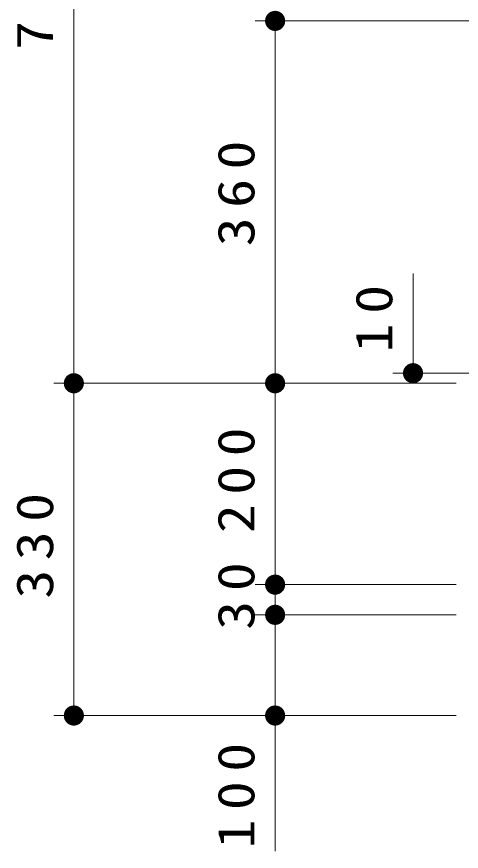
# Model space of a CAD drawing. Units: millimetres on the paper, scale 1:20. Extents: x -365 to 12, y -47 to 257.
# Drawn here: x -148.4 to -126.31, y 80.34 to 121.79 of the extents above; entities that cross this region are included whole.
import ezdxf

# ---------------------------------------------------------------- set-up
doc = ezdxf.new("R2010")
doc.units = ezdxf.units.MM
doc.layers.add('LY_1', color=7, linetype='Continuous', lineweight=25)
doc.styles.add('ＭＳ ゴシック', font='')
doc.styles.get('ＭＳ ゴシック').set_extended_font_data('MS Gothic')

# ---------------------------------------------------------------- blocks, each defined once
blk = doc.blocks.new('filled_dot')
at = {"color": 0, "linetype": 'Continuous', "lineweight": -2, "const_width": 1.25}
blk.add_lwpolyline([(-0.625, 0, 1), (0.625, 0, 1)], format="xyb", close=True, dxfattribs=at)

msp = doc.modelspace()

# ---------------------------------------------------------------- linework, layer by layer
at = {"layer": 'LY_1', "lineweight": 13}
for p, q in [((-145.558, 103.586), (-145.558, 141.586)), ((-125.141, 121.58), (-136.558, 121.58)), ((-135.558, 104.086), (-135.558, 121.58)), ((-128.707, 103.586), (-128.707, 109.035)), ((-123.558, 104.086), (-129.707, 104.086)), ((-126.558, 103.586), (-146.558, 103.586)), ((-145.558, 87.086), (-145.558, 103.586)), ((-135.558, 93.586), (-135.558, 103.586)), ((-126.558, 93.586), (-136.558, 93.586)), ((-135.558, 92.086), (-135.558, 93.586)), ((-126.558, 92.086), (-136.558, 92.086)), ((-135.558, 80.344), (-135.558, 92.086)), ((-126.558, 87.086), (-146.558, 87.086))]:
    msp.add_line(p, q, dxfattribs=at)

# ---------------------------------------------------------------- block references
at = {"layer": 'LY_1', "lineweight": 13, "xscale": 0.4, "yscale": 0.4}
for p, rotation in [((-135.558, 121.58), 270), ((-128.707, 104.086), 270), ((-145.558, 103.586), 270), ((-135.558, 103.586), 270), ((-135.558, 93.586), 270), ((-135.558, 92.086), 270), ((-145.558, 87.086), 90), ((-135.558, 87.086), 90)]:
    msp.add_blockref('filled_dot', p, dxfattribs=dict(at, rotation=rotation))

# ---------------------------------------------------------------- texts
at = {"layer": 'LY_1', "char_height": 1.833, "attachment_point": 8, "rotation": 90, "style": 'ＭＳ ゴシック'}
for s, insert in [('\\T1.33;\\W1.15;760', (-146.558, 123.001)), ('\\T1.33;\\W1.15;360', (-136.558, 113.248)), ('\\T1.34;\\W1.15;10', (-129.707, 107.035)), ('\\T1.33;\\W1.15;200', (-136.558, 99.003)), ('\\T1.33;\\W1.15;330', (-146.558, 95.751)), ('\\T1.34;\\W1.15;30', (-136.558, 93.264)), ('\\T1.33;\\W1.15;100', (-136.558, 83.344))]:
    msp.add_mtext(s, dxfattribs=dict(at, insert=insert))

doc.saveas('drawing.dxf')
